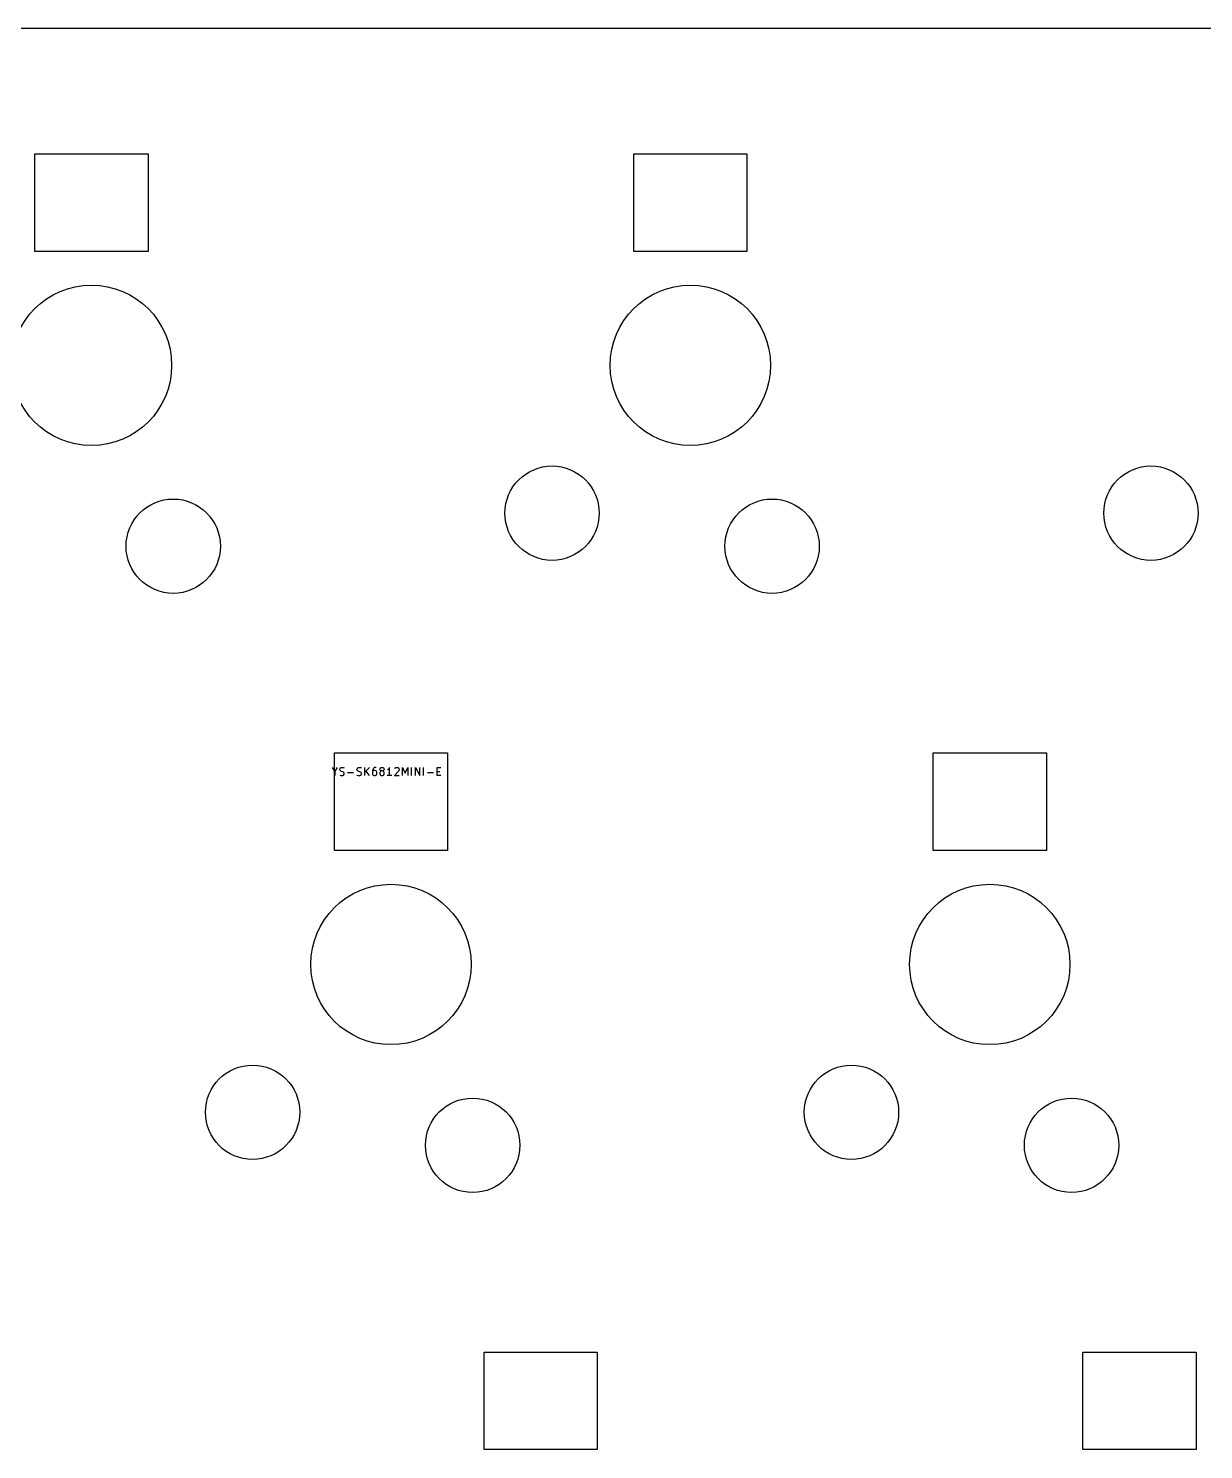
# Model space of a CAD drawing. Header units: millimetres. Extents: x -18 to 310, y -2 to 100.
# Drawn here: x 52.95 to 90.33, y 51.26 to 96.44 of the extents above; entities that cross this region are included whole.
import ezdxf

# ---------------------------------------------------------------- set-up
doc = ezdxf.new("R2010")
doc.units = ezdxf.units.MM
doc.layers.add('Edge.Cuts', color=254, linetype='CONTINUOUS', true_color=0xd0d2cd)
doc.layers.add('F.Fab', color=9, linetype='CONTINUOUS', true_color=0xafafaf)

msp = doc.modelspace()

# ---------------------------------------------------------------- linework, layer by layer
at = {"layer": 'Edge.Cuts', "linetype": 'CONTINUOUS'}
for p, q in [((102.88, 96.445), (-13.490002, 96.445)), ((53.155, 92.457), (56.755, 92.457)), ((53.155, 89.357), (53.155, 92.457)), ((56.755, 92.457), (56.755, 89.357)), ((72.205, 92.457), (75.805, 92.457)), ((72.205, 89.357), (72.205, 92.457)), ((75.805, 92.457), (75.805, 89.357)), ((56.755, 89.357), (53.155, 89.357)), ((75.805, 89.357), (72.205, 89.357)), ((62.68, 73.407), (66.28, 73.407)), ((62.68, 70.307), (62.68, 73.407)), ((66.28, 73.407), (66.28, 70.307)), ((81.73, 73.407), (85.33, 73.407)), ((81.73, 70.307), (81.73, 73.407)), ((85.33, 73.407), (85.33, 70.307)), ((66.28, 70.307), (62.68, 70.307)), ((85.33, 70.307), (81.73, 70.307)), ((67.4425, 54.357), (71.0425, 54.357)), ((67.4425, 51.257), (67.4425, 54.357)), ((71.0425, 54.357), (71.0425, 51.257)), ((86.4925, 54.357), (90.0925, 54.357)), ((86.4925, 51.257), (86.4925, 54.357)), ((90.0925, 54.357), (90.0925, 51.257)), ((71.0425, 51.257), (67.4425, 51.257)), ((90.0925, 51.257), (86.4925, 51.257))]:
    msp.add_line(p, q, dxfattribs=at)
at = {"layer": 'Edge.Cuts'}
for centre, radius in [((54.955045, 85.732), 2.549999), ((74.005045, 85.732), 2.549999), ((69.605045, 81.032), 1.499999), ((88.655045, 81.032), 1.499999), ((57.555045, 79.982), 1.499999), ((76.605045, 79.982), 1.499999), ((64.480045, 66.682), 2.549999), ((83.530045, 66.682), 2.549999), ((60.080045, 61.982), 1.499999), ((79.130045, 61.982), 1.499999), ((67.080045, 60.932), 1.499999), ((86.130045, 60.932), 1.499999)]:
    msp.add_circle(centre, radius, dxfattribs=at)
at = {"layer": 'F.Fab', "linetype": 'CONTINUOUS'}
for p, q in [((62.61495, 72.941426), (62.698283, 72.810473)), ((62.698283, 72.810473), (62.781617, 72.941426)), ((62.698283, 72.810473), (62.698283, 72.691426)), ((62.853046, 72.893807), (62.86495, 72.917616)), ((62.853046, 72.869997), (62.853046, 72.893807)), ((62.86495, 72.846188), (62.853046, 72.869997)), ((62.86495, 72.917616), (62.876855, 72.929521)), ((62.876855, 72.834283), (62.86495, 72.846188)), ((62.876855, 72.929521), (62.900665, 72.941426)), ((62.900665, 72.822378), (62.876855, 72.834283)), ((62.900665, 72.941426), (62.960188, 72.941426)), ((62.948284, 72.810473), (62.900665, 72.822378)), ((62.972093, 72.798569), (62.948284, 72.810473)), ((62.960188, 72.941426), (62.995903, 72.929521)), ((62.983998, 72.786664), (62.972093, 72.798569)), ((62.995903, 72.762854), (62.983998, 72.786664)), ((62.995903, 72.739045), (62.995903, 72.762854)), ((63.103045, 72.786664), (63.293522, 72.786664)), ((63.400665, 72.893807), (63.412569, 72.917616)), ((63.400665, 72.869997), (63.400665, 72.893807)), ((63.412569, 72.846188), (63.400665, 72.869997)), ((63.412569, 72.917616), (63.424474, 72.929521)), ((63.424474, 72.834283), (63.412569, 72.846188)), ((63.424474, 72.929521), (63.448284, 72.941426)), ((63.448284, 72.822378), (63.424474, 72.834283)), ((63.448284, 72.941426), (63.507807, 72.941426)), ((63.495903, 72.810473), (63.448284, 72.822378)), ((63.519712, 72.798569), (63.495903, 72.810473)), ((63.507807, 72.941426), (63.543522, 72.929521)), ((63.531617, 72.786664), (63.519712, 72.798569)), ((63.543522, 72.762854), (63.531617, 72.786664)), ((63.543522, 72.739045), (63.543522, 72.762854)), ((63.650664, 72.691426), (63.650664, 72.941426)), ((63.793521, 72.941426), (63.650664, 72.798569)), ((63.793521, 72.691426), (63.686379, 72.834283)), ((63.900664, 72.881902), (63.88876, 72.834283)), ((63.88876, 72.834283), (63.88876, 72.739045)), ((63.900664, 72.822378), (63.88876, 72.798569)), ((63.924474, 72.917616), (63.900664, 72.881902)), ((63.912569, 72.834283), (63.900664, 72.822378)), ((63.936379, 72.846188), (63.912569, 72.834283)), ((63.936379, 72.929521), (63.924474, 72.917616)), ((63.960188, 72.941426), (63.936379, 72.929521)), ((63.983998, 72.846188), (63.936379, 72.846188)), ((64.007807, 72.941426), (63.960188, 72.941426)), ((64.007807, 72.834283), (63.983998, 72.846188)), ((64.019712, 72.822378), (64.007807, 72.834283)), ((64.031617, 72.798569), (64.019712, 72.822378)), ((64.031617, 72.739045), (64.031617, 72.798569)), ((64.126855, 72.893807), (64.138759, 72.917616)), ((64.126855, 72.881902), (64.126855, 72.893807)), ((64.138759, 72.858092), (64.126855, 72.881902)), ((64.138759, 72.810473), (64.126855, 72.786664)), ((64.126855, 72.786664), (64.126855, 72.739045)), ((64.138759, 72.917616), (64.150664, 72.929521)), ((64.150664, 72.846188), (64.138759, 72.858092)), ((64.150664, 72.822378), (64.138759, 72.810473)), ((64.150664, 72.929521), (64.174474, 72.941426)), ((64.174474, 72.834283), (64.150664, 72.846188)), ((64.174474, 72.834283), (64.150664, 72.822378)), ((64.174474, 72.941426), (64.222093, 72.941426)), ((64.222093, 72.834283), (64.174474, 72.834283)), ((64.222093, 72.941426), (64.245902, 72.929521)), ((64.245902, 72.846188), (64.222093, 72.834283)), ((64.245902, 72.822378), (64.222093, 72.834283)), ((64.245902, 72.929521), (64.257807, 72.917616)), ((64.257807, 72.858092), (64.245902, 72.846188)), ((64.257807, 72.810473), (64.245902, 72.822378)), ((64.257807, 72.917616), (64.269712, 72.893807)), ((64.269712, 72.881902), (64.257807, 72.858092)), ((64.269712, 72.786664), (64.257807, 72.810473)), ((64.269712, 72.893807), (64.269712, 72.881902)), ((64.269712, 72.739045), (64.269712, 72.786664)), ((64.388759, 72.881902), (64.36495, 72.869997)), ((64.412569, 72.905711), (64.388759, 72.881902)), ((64.436378, 72.941426), (64.412569, 72.905711)), ((64.436378, 72.691426), (64.436378, 72.941426)), ((64.733997, 72.834283), (64.59114, 72.691426)), ((64.603045, 72.917616), (64.614949, 72.929521)), ((64.614949, 72.929521), (64.638759, 72.941426)), ((64.638759, 72.941426), (64.698283, 72.941426)), ((64.698283, 72.941426), (64.722092, 72.929521)), ((64.722092, 72.929521), (64.733997, 72.917616)), ((64.733997, 72.917616), (64.745902, 72.893807)), ((64.745902, 72.869997), (64.733997, 72.834283)), ((64.745902, 72.893807), (64.745902, 72.869997)), ((64.853044, 72.691426), (64.853044, 72.941426)), ((64.853044, 72.941426), (64.936378, 72.762854)), ((64.936378, 72.762854), (65.019711, 72.941426)), ((65.019711, 72.941426), (65.019711, 72.691426)), ((65.138758, 72.691426), (65.138758, 72.941426)), ((65.257806, 72.691426), (65.257806, 72.941426)), ((65.257806, 72.941426), (65.400663, 72.691426)), ((65.400663, 72.691426), (65.400663, 72.941426)), ((65.519711, 72.691426), (65.519711, 72.941426)), ((65.638759, 72.786664), (65.829236, 72.786664)), ((65.948283, 72.691426), (65.948283, 72.941426)), ((65.948283, 72.941426), (66.067331, 72.941426)), ((65.948283, 72.822378), (66.031617, 72.822378)), ((62.853046, 72.70333), (62.88876, 72.691426)), ((62.88876, 72.691426), (62.948284, 72.691426)), ((62.948284, 72.691426), (62.972093, 72.70333)), ((62.972093, 72.70333), (62.983998, 72.715235)), ((62.983998, 72.715235), (62.995903, 72.739045)), ((63.400665, 72.70333), (63.436379, 72.691426)), ((63.436379, 72.691426), (63.495903, 72.691426)), ((63.495903, 72.691426), (63.519712, 72.70333)), ((63.519712, 72.70333), (63.531617, 72.715235)), ((63.531617, 72.715235), (63.543522, 72.739045)), ((63.88876, 72.739045), (63.900664, 72.715235)), ((63.900664, 72.715235), (63.912569, 72.70333)), ((63.912569, 72.70333), (63.936379, 72.691426)), ((63.936379, 72.691426), (63.983998, 72.691426)), ((63.983998, 72.691426), (64.007807, 72.70333)), ((64.007807, 72.70333), (64.019712, 72.715235)), ((64.019712, 72.715235), (64.031617, 72.739045)), ((64.126855, 72.739045), (64.138759, 72.715235)), ((64.138759, 72.715235), (64.150664, 72.70333)), ((64.150664, 72.70333), (64.174474, 72.691426)), ((64.174474, 72.691426), (64.222093, 72.691426)), ((64.222093, 72.691426), (64.245902, 72.70333)), ((64.245902, 72.70333), (64.257807, 72.715235)), ((64.257807, 72.715235), (64.269712, 72.739045)), ((64.507807, 72.691426), (64.36495, 72.691426)), ((64.59114, 72.691426), (64.745902, 72.691426)), ((66.067331, 72.691426), (65.948283, 72.691426))]:
    msp.add_line(p, q, dxfattribs=at)
at = {"layer": 'F.Fab'}
for centre, radius in [((54.955045, 85.732), 2.549999), ((74.005045, 85.732), 2.549999), ((69.605045, 81.032), 1.499999), ((88.655045, 81.032), 1.499999), ((57.555045, 79.982), 1.499999), ((76.605045, 79.982), 1.499999), ((64.480045, 66.682), 2.549999), ((83.530045, 66.682), 2.549999), ((60.080045, 61.982), 1.499999), ((79.130045, 61.982), 1.499999), ((67.080045, 60.932), 1.499999), ((86.130045, 60.932), 1.499999)]:
    msp.add_circle(centre, radius, dxfattribs=at)

doc.saveas('drawing.dxf')
